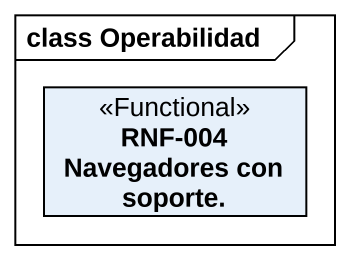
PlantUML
@startuml
mainframe class Operabilidad
hide circle
hide empty members
class "RNF-004 Navegadores con soporte." as RNF_004_Navegadores_con <<Functional>>
@enduml
